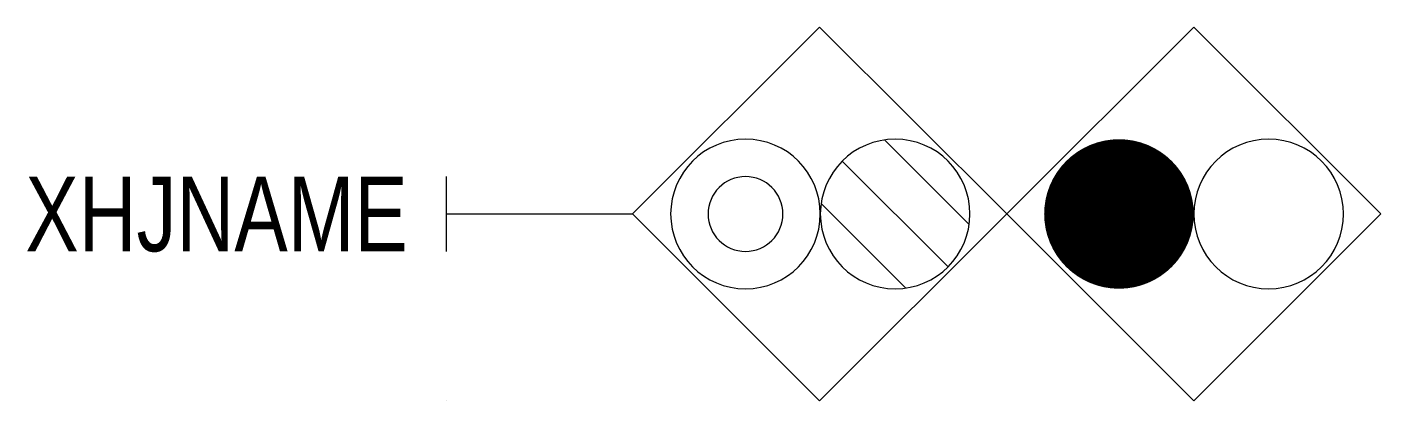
# Model space of a CAD drawing. Header units: millimetres. Extents: x -11.2 to 25, y 0 to 10.
import ezdxf
from ezdxf.enums import TextEntityAlignment as Align

# ---------------------------------------------------------------- set-up
doc = ezdxf.new("R2010")
doc.units = ezdxf.units.MM
doc.layers.get('0').update_dxf_attribs({"linetype": 'CONTINUOUS'})

msp = doc.modelspace()

# ---------------------------------------------------------------- linework, layer by layer
msp.add_line((0, 0.001), (0, -0.001))
for points in [[(4.982, 5), (9.982, 10), (14.982, 5), (9.982, 0)], [(14.982, 5), (19.982, 10), (24.982, 5), (19.982, 0)]]:
    msp.add_lwpolyline(points, close=True)
at = {"color": 7}
for points in [[(6, 5, 1), (10, 5, 1)], [(7, 5, 1), (9, 5, 1)]]:
    msp.add_lwpolyline(points, format="xyb", close=True, dxfattribs=at)
at = {"color": 2}
msp.add_lwpolyline([(10, 5, 1), (14, 5, 1)], format="xyb", close=True, dxfattribs=at)
for points in [[(11.717, 6.98), (13.98, 4.717)], [(10.586, 6.414), (13.414, 3.586)], [(10.02, 5.283), (12.283, 3.02)]]:
    msp.add_lwpolyline(points, dxfattribs=at)
at = {"color": 1, "const_width": 2}
msp.add_lwpolyline([(18.982, 5, 1), (16.982, 5, 1)], format="xyb", close=True, dxfattribs=at)
at = {"color": 3}
msp.add_lwpolyline([(19.982, 5, 1), (23.982, 5, 1)], format="xyb", close=True, dxfattribs=at)
for points in [[(0, 6), (0, 4)], [(0, 5), (5, 5)]]:
    msp.add_lwpolyline(points)

# ---------------------------------------------------------------- texts
at = {"width": 0.8}
msp.add_attdef('XHJNAME', text='FX', height=2, dxfattribs=at).set_placement((-1.025, 4.001), align=Align.RIGHT)

doc.saveas('drawing.dxf')
